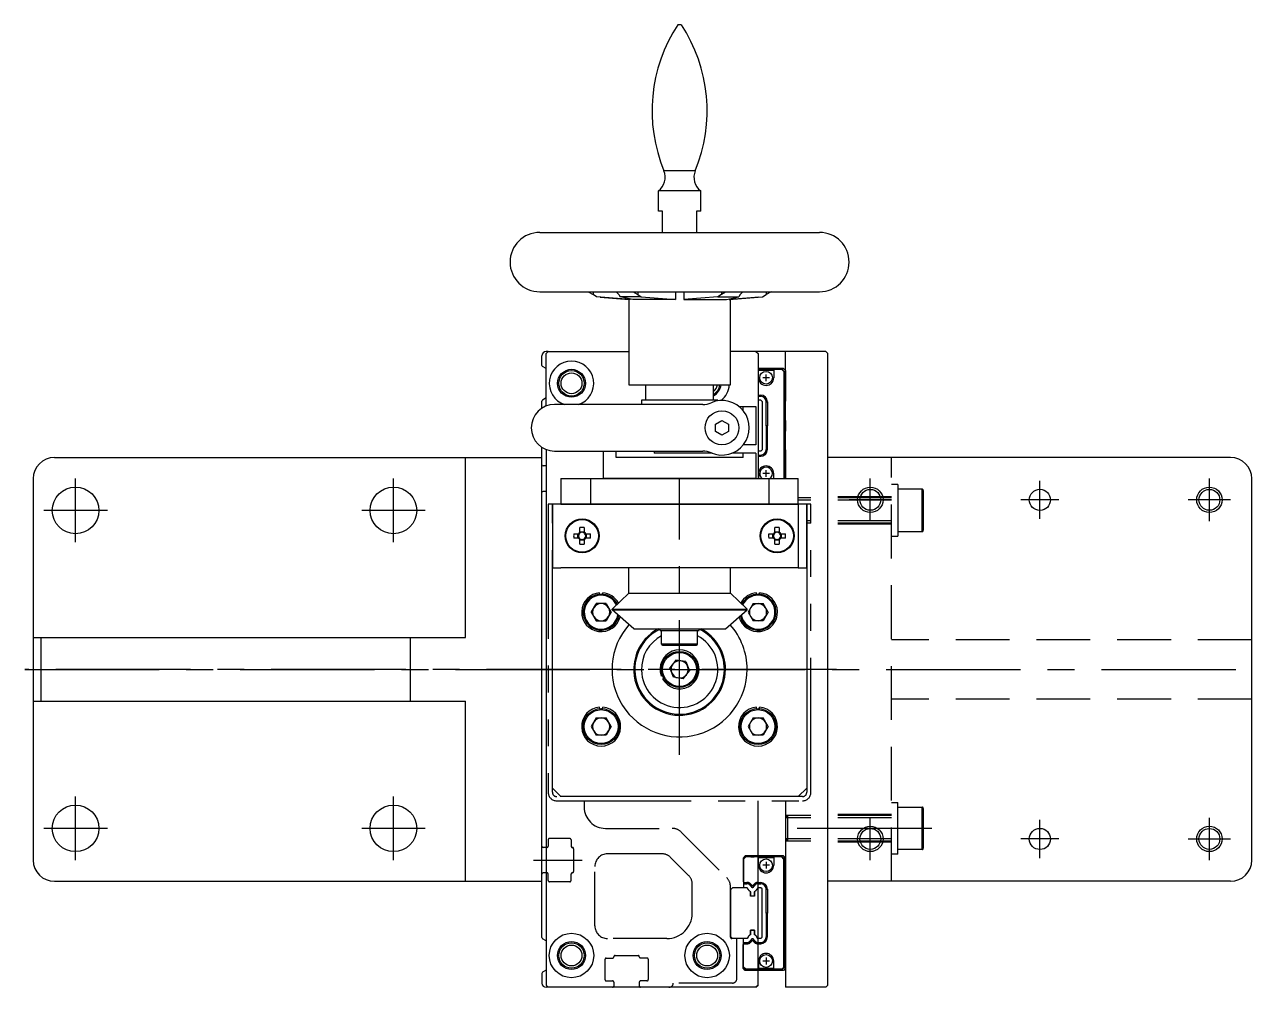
# Model space of a CAD drawing. Extents: x -165 to 419, y -413 to 152.
# Drawn here: x -154.5 to 137, y -75 to 152.1 of the extents above; entities that cross this region are included whole.
import ezdxf

# ---------------------------------------------------------------- set-up
doc = ezdxf.new("R2010")
doc.units = 0
for name, pattern in [('CENTER', [50.8, 31.75, -6.35, 6.35, -6.35]), ('DASHED', [19.05, 12.7, -6.35]), ('HIDDEN', [1.905, 1.27, -0.635]), ('PHANTOM', [63.5, 31.75, -6.35, 6.35, -6.35, 6.35, -6.35])]:
    doc.linetypes.add(name, pattern=pattern)
doc.layers.get('0').update_dxf_attribs({"linetype": 'CONTINUOUS'})
doc.layers.add('CENTER', color=1, linetype='CENTER')

msp = doc.modelspace()

# ---------------------------------------------------------------- linework, layer by layer
at = {"color": 7, "linetype": 'CONTINUOUS'}
for p, q in [((0.41, 152.1), (-0.41, 152.1)), ((3.69, 117.63), (-3.69, 117.63)), ((-5, 108.1), (-5, 112.89)), ((5, 112.89), (-5, 112.89)), ((5, 108.1), (5, 112.89)), ((-4, 108.1), (-5, 108.1)), ((-4, 103.1), (-4, 108.1)), ((5, 108.1), (4, 108.1)), ((4, 108.1), (4, 103.1)), ((-33, 103.1), (33, 103.1)), ((-33, 89.1), (33, 89.1)), ((-21.6, 89.1), (-20.42, 88.41)), ((-20.42, 89.1), (-20.42, 88.41)), ((-19.59, 87.92), (-20.42, 88.41)), ((-11.68, 87.24), (-19.59, 87.92)), ((-18.7, 87.85), (-12, 87.24)), ((-14.94, 89.1), (-14.32, 88.41)), ((-14.32, 88.41), (-14.01, 87.92)), ((-11.06, 87.24), (-14.01, 87.92)), ((-9.03, 87.92), (-14.01, 87.92)), ((-10.52, 88.82), (-9.87, 88.41)), ((-9.87, 89.1), (-9.87, 88.41)), ((-9.87, 88.41), (-9.03, 87.92)), ((-9.03, 87.92), (-1, 87.24)), ((-1, 89.1), (-1, 87.24)), ((1, 89.1), (1, 87.24)), ((9.03, 87.92), (1, 87.24)), ((9.87, 88.41), (9.03, 87.92)), ((9.03, 87.92), (14.01, 87.92)), ((9.87, 89.1), (9.87, 88.41)), ((10.52, 88.82), (9.87, 88.41)), ((11.06, 87.24), (14.01, 87.92)), ((11.68, 87.24), (19.59, 87.92)), ((18.7, 87.85), (12, 87.24)), ((14.32, 88.41), (14.01, 87.92)), ((14.94, 89.1), (14.32, 88.41)), ((19.59, 87.92), (20.42, 88.41)), ((20.42, 89.1), (20.42, 88.41)), ((21.6, 89.1), (20.42, 88.41)), ((-11.68, 87.24), (-12, 87.24)), ((-12, 87.24), (-12, 67.1)), ((-11.68, 87.38), (-11.68, 87.24)), ((-1, 87.24), (-11.06, 87.24)), ((1, 87.24), (11.06, 87.24)), ((11.68, 87.38), (11.68, 87.24)), ((11.68, 87.24), (12, 87.24)), ((12, 67.1), (12, 87.24)), ((-32.5, 71.71), (-32.5, 74)), ((-31, 75), (-31.5, 75)), ((-31.5, 74.5), (-31, 75)), ((-31.5, 62.13), (-31.5, 74.5)), ((-31, 75), (-12, 75)), ((25, 75), (12, 75)), ((18, 75), (18.5, 74.5)), ((34.5, 75), (25, 75)), ((25, 45), (25, 75)), ((34.5, 75), (33, 75)), ((35, 74.5), (34.5, 75)), ((35, 74.5), (34.5, 75)), ((35, -74.5), (35, 74.5)), ((-31.5, 70.96), (-32.35, 71.45)), ((24.5, 71), (18.5, 71)), ((24.2, 70.8), (18.5, 70.8)), ((18.6, 70.75), (18.5, 70.75)), ((18.6, 68.8), (18.6, 70.75)), ((22.2, 70.55), (18.6, 70.55)), ((22.2, 70.75), (22.2, 68.8)), ((24.1, 70.75), (22.2, 70.75)), ((24.6, 70.25), (24.1, 70.75)), ((24.7, 70.3), (24.2, 70.8)), ((25, 70.5), (24.5, 71)), ((24.6, 70.25), (24.6, 45)), ((24.7, 70.3), (24.7, 45)), ((25, 70.5), (25, 63.3)), ((-12, 67.1), (0, 67.1)), ((-8, 63.5), (-8, 67.1)), ((0, 67.1), (12, 67.1)), ((8, 63.5), (8, 67.1)), ((21.2, 68.8), (19.6, 68.8)), ((20.4, 68), (20.4, 69.6)), ((18.51, 64.73), (19.13, 64.73)), ((18.51, 64.43), (19.13, 64.43)), ((19.13, 64.43), (19.13, 64.73)), ((-32.5, 61.61), (-32.5, 63.29)), ((-31.5, 64.04), (-32.35, 63.55)), ((5.46, 62.5), (-29.5, 62.5)), ((9, 63.5), (-9, 63.5)), ((-9, 63.5), (-9, 62.5)), ((9, 63.5), (9, 63.37)), ((9, 63.5), (9, 63.37)), ((14.06, 62), (18, 62)), ((14.97, 61.1), (14.97, 62)), ((18, 62), (18, 53)), ((19.2, 63.5), (18.5, 63.5)), ((19.5, 63.2), (19.2, 63.5)), ((19.5, 63.2), (19.5, 51.8)), ((20.43, 57.5), (20.43, 63.13)), ((20.43, 63.13), (20.73, 63.13)), ((20.73, 63.13), (20.73, 57.5)), ((24.75, 62.9), (25, 63.3)), ((24.75, 62.9), (24.75, 52.1)), ((8.5, 57.87), (10, 58.73)), ((10, 58.73), (11.5, 57.87)), ((25, 58.7), (24.75, 59.1)), ((25, 58.7), (25, 56.3)), ((8.5, 56.13), (8.5, 57.87)), ((10, 55.27), (8.5, 56.13)), ((11.5, 56.13), (10, 55.27)), ((11.5, 57.87), (11.5, 56.13)), ((20.43, 57.5), (20.43, 51.87)), ((20.73, 57.5), (20.43, 57.5)), ((20.73, 51.87), (20.73, 57.5)), ((25, 56.3), (24.75, 55.9)), ((18, 53), (15.05, 53)), ((-147.5, 50), (-32.5, 50)), ((-50.5, 7.5), (-50.5, 50)), ((-32.5, 48.3), (-32.5, 52.39)), ((-32.5, -63.29), (-32.5, 52.39)), ((-31.5, 51.87), (-31.5, -74.5)), ((-29.5, 51.5), (5.46, 51.5)), ((-18, 51.5), (-18, 45)), ((-14.97, 50), (-14.97, 51.5)), ((14.97, 50), (-14.97, 50)), ((-6, 51.5), (-6, 51)), ((7.65, 51), (-6, 51)), ((18, 51), (12.35, 51)), ((14.97, 50), (14.97, 51)), ((14.97, 50), (14.97, 51)), ((18, 51), (18, 45)), ((18, 51), (18, 45)), ((19.2, 51.5), (18.5, 51.5)), ((18.51, 50.57), (19.13, 50.57)), ((18.51, 50.27), (19.13, 50.27)), ((19.13, 50.57), (19.13, 50.27)), ((19.5, 51.8), (19.2, 51.5)), ((20.43, 51.87), (20.73, 51.87)), ((24.75, 52.1), (25, 51.7)), ((25, 51.7), (25, 45)), ((130, 50), (35, 50)), ((-31.5, 48), (-32.2, 48)), ((-31.5, 48), (-32.2, 48)), ((20.4, 45.4), (20.4, 47)), ((-152.5, 45), (-152.5, 7.5)), ((-28, 45), (-21.02, 45)), ((-21.02, 45), (21.02, 45)), ((-21.02, 45), (-21.02, 39)), ((18, 45), (-18, 45)), ((18.6, 46.2), (18.6, 45)), ((21.2, 46.2), (19.6, 46.2)), ((21.02, 45), (28, 45)), ((21.02, 45), (21.02, 39)), ((22.2, 45), (22.2, 46.2)), ((135, -45), (135, 45)), ((-31.5, 42), (-32.2, 42)), ((-31.5, 42), (-32.2, 42)), ((-28, 39), (-30, 39)), ((-28, 39), (-30, 39)), ((-30, 39), (-30, 24)), ((28, 39), (-28, 39)), ((-28, 39), (28, 39)), ((28, 39), (-28, 39)), ((30, 39), (28, 39)), ((30, 39), (28, 39)), ((28, 39), (28, 24)), ((30, 24), (30, 39)), ((-23.51, 32.37), (-23.51, 33.48)), ((-23.51, 32.48), (-22.48, 32.48)), ((-22.48, 33.48), (-22.48, 32.37)), ((22.49, 32.37), (22.49, 33.48)), ((22.49, 32.48), (23.51, 32.48)), ((23.51, 33.48), (23.51, 32.37)), ((-24.98, 32.01), (-23.87, 32.01)), ((-23.87, 30.98), (-24.98, 30.98)), ((-23.98, 30.98), (-23.98, 32.01)), ((-23.51, 29.52), (-23.51, 30.63)), ((-22.48, 30.52), (-23.51, 30.52)), ((-22.48, 30.63), (-22.48, 29.52)), ((-22.13, 32.01), (-21.02, 32.01)), ((-21.02, 30.98), (-22.13, 30.98)), ((-22.02, 32.01), (-22.02, 30.98)), ((21.02, 32.01), (22.13, 32.01)), ((22.13, 30.98), (21.02, 30.98)), ((22.02, 30.98), (22.02, 32.01)), ((22.49, 29.52), (22.49, 30.63)), ((23.51, 30.52), (22.49, 30.52)), ((23.51, 30.63), (23.51, 29.52)), ((23.87, 32.01), (24.98, 32.01)), ((24.98, 30.98), (23.87, 30.98)), ((23.98, 32.01), (23.98, 30.98)), ((-30, 24), (-28, 24)), ((-30, -28), (-30, 24)), ((28, 24), (-28, 24)), ((-12, 18), (-12, 24)), ((12, 18), (12, 24)), ((28, 24), (30, 24)), ((30, 24), (30, -28)), ((-18.83, 17.74), (-18.86, 18.09)), ((-18.17, 17.74), (-18.14, 18.09)), ((-15.92, 14.21), (-12, 18)), ((-12, 18), (12, 18)), ((15.93, 14.21), (12, 18)), ((18.17, 17.74), (18.14, 18.09)), ((18.83, 17.74), (18.86, 18.09)), ((-20.86, 13.5), (-19.68, 15.54)), ((-17.32, 15.54), (-19.68, 15.54)), ((-17.32, 15.54), (-16.14, 13.5)), ((17.32, 15.54), (16.14, 13.5)), ((17.32, 15.54), (19.68, 15.54)), ((20.86, 13.5), (19.68, 15.54)), ((-20.86, 13.5), (-19.68, 11.46)), ((-16.14, 13.5), (-17.32, 11.46)), ((-15.92, 14.07), (-15.92, 14.21)), ((-15.92, 14.21), (15.93, 14.21)), ((-10.82, 9.56), (-15.92, 14.07)), ((-15.92, 14.07), (15.93, 14.07)), ((10.82, 9.56), (15.93, 14.07)), ((15.93, 14.07), (15.93, 14.21)), ((16.14, 13.5), (17.32, 11.46)), ((20.86, 13.5), (19.68, 11.46)), ((-19.68, 11.46), (-17.32, 11.46)), ((-10.82, 9.56), (10.82, 9.56)), ((-4.6, 9.21), (-4.6, 9.55)), ((-4.6, 9.2), (4.6, 9.2)), ((-4.25, 5.95), (-4.25, 9.2)), ((4.25, 5.95), (4.25, 9.2)), ((4.6, 9.2), (4.6, 9.56)), ((19.68, 11.46), (17.32, 11.46)), ((-152.5, 7.5), (-150.67, 7.5)), ((-152.5, 7.5), (-152.5, -7.5)), ((-150.67, 7.5), (-150.67, -7.5)), ((-150.67, 7.5), (-63.52, 7.5)), ((-63.52, -7.5), (-63.52, 7.5)), ((-63.52, 7.5), (-50.5, 7.5)), ((4.25, 5.95), (-4.25, 5.95)), ((-4, 5.7), (4, 5.7)), ((-0.88, 2.19), (-2.33, 0.33)), ((-1.45, -1.86), (-2.33, 0.33)), ((1.45, 1.86), (-0.88, 2.19)), ((1.45, 1.86), (2.33, -0.33)), ((-4, -1.44), (-4.33, -1.56)), ((-3.72, -2.05), (-4.03, -2.22)), ((0.88, -2.19), (-1.45, -1.86)), ((0.88, -2.19), (2.33, -0.33)), ((-152.5, -7.5), (-150.67, -7.5)), ((-152.5, -7.5), (-152.5, -45)), ((-150.67, -7.5), (-63.52, -7.5)), ((-63.52, -7.5), (-50.5, -7.5)), ((-50.5, -50), (-50.5, -7.5)), ((-19.68, -11.46), (-20.86, -13.5)), ((-19.68, -11.46), (-17.32, -11.46)), ((-18.83, -9.26), (-18.86, -8.91)), ((-18.17, -9.26), (-18.14, -8.91)), ((-16.14, -13.5), (-17.32, -11.46)), ((17.32, -11.46), (16.14, -13.5)), ((17.32, -11.46), (19.68, -11.46)), ((18.17, -9.26), (18.14, -8.91)), ((18.83, -9.26), (18.86, -8.91)), ((20.86, -13.5), (19.68, -11.46)), ((-20.86, -13.5), (-19.68, -15.54)), ((-16.14, -13.5), (-17.32, -15.54)), ((16.14, -13.5), (17.32, -15.54)), ((20.86, -13.5), (19.68, -15.54)), ((-17.32, -15.54), (-19.68, -15.54)), ((19.68, -15.54), (17.32, -15.54)), ((-28, -30), (-30, -28)), ((30, -28), (28, -30)), ((28, -30), (-28, -30)), ((18.5, -74.5), (18.5, -31)), ((25, -31), (25, -75)), ((-31.5, -42), (-32.2, -42)), ((24.5, -44), (18.5, -44)), ((24.2, -44.2), (18.5, -44.2)), ((18.6, -44.25), (18.5, -44.25)), ((18.6, -46.2), (18.6, -44.25)), ((22.2, -44.45), (18.6, -44.45)), ((21.2, -46.2), (19.6, -46.2)), ((20.4, -45.4), (20.4, -47)), ((22.2, -44.25), (22.2, -46.2)), ((24.1, -44.25), (22.2, -44.25)), ((24.6, -44.75), (24.1, -44.25)), ((24.7, -44.7), (24.2, -44.2)), ((25, -44.5), (24.5, -44)), ((24.6, -70.25), (24.6, -44.75)), ((24.7, -70.3), (24.7, -44.7)), ((25, -51.7), (25, -44.5)), ((-31.5, -48), (-32.2, -48)), ((-147.5, -50), (-32.5, -50)), ((19.2, -51.5), (18.5, -51.5)), ((18.51, -50.27), (18.51, -50.57)), ((18.51, -50.27), (19.13, -50.27)), ((18.51, -50.57), (19.13, -50.57)), ((19.13, -50.57), (19.13, -50.27)), ((19.5, -51.8), (19.2, -51.5)), ((19.5, -63.2), (19.5, -51.8)), ((20.43, -51.87), (20.73, -51.87)), ((20.43, -57.5), (20.43, -51.87)), ((20.73, -51.87), (20.73, -57.5)), ((24.75, -52.1), (25, -51.7)), ((24.75, -62.9), (24.75, -52.1)), ((130, -50), (35, -50)), ((20.73, -57.5), (20.43, -57.5)), ((20.43, -57.5), (20.43, -63.13)), ((20.73, -63.13), (20.73, -57.5)), ((25, -56.3), (24.75, -55.9)), ((25, -58.7), (25, -56.3)), ((25, -58.7), (24.75, -59.1)), ((-31.5, -64.04), (-32.35, -63.55)), ((19.2, -63.5), (18.5, -63.5)), ((19.5, -63.2), (19.2, -63.5)), ((20.43, -63.13), (20.73, -63.13)), ((24.75, -62.9), (25, -63.3)), ((25, -70.5), (25, -63.3)), ((18.51, -64.73), (18.51, -64.43)), ((18.51, -64.43), (19.13, -64.43)), ((18.51, -64.73), (19.13, -64.73)), ((19.13, -64.43), (19.13, -64.73)), ((18.6, -68.8), (18.6, -70.75)), ((21.2, -68.8), (19.6, -68.8)), ((20.4, -68), (20.4, -69.6)), ((22.2, -70.75), (22.2, -68.8)), ((-32.5, -71.71), (-32.5, -74)), ((-31.5, -70.96), (-32.35, -71.45)), ((18.6, -70.75), (18.5, -70.75)), ((24.2, -70.8), (18.5, -70.8)), ((24.5, -71), (18.5, -71)), ((22.2, -70.55), (18.6, -70.55)), ((24.1, -70.75), (22.2, -70.75)), ((24.6, -70.25), (24.1, -70.75)), ((24.7, -70.3), (24.2, -70.8)), ((25, -70.5), (24.5, -71)), ((-31.5, -74.5), (-31, -75)), ((-31, -75), (-31.5, -75)), ((18, -75), (-31, -75)), ((18, -75), (18.5, -74.5)), ((18.5, -74.5), (18, -75)), ((34.5, -75), (25, -75)), ((33, -75), (25, -75)), ((34.5, -75), (33, -75)), ((35, -74.5), (34.5, -75)), ((35, -74.5), (34.5, -75))]:
    msp.add_line(p, q, dxfattribs=at)
for p, q in [((18.5, 74.5), (18.5, 45)), ((33, 75), (25, 75))]:
    msp.add_line(p, q)
at = {"color": 3, "linetype": 'DASHED'}
for p, q in [((50, -50), (50, 50)), ((51.5, 43.61), (50, 43.61)), ((51.5, 43.61), (51.5, 31.41)), ((57.2, 42.51), (51.5, 42.51)), ((57.2, 37.96), (57.2, 42.51)), ((57.5, 42.21), (57.5, 37.94)), ((-30, 39), (-31, 39)), ((-30, 39), (-31, 39)), ((50, 40.5), (28, 40.5)), ((50, 39.96), (28, 39.96)), ((31, 39), (30, 39)), ((50, 40.75), (35, 40.75)), ((57.2, 32.51), (57.2, 37.96)), ((57.5, 37.94), (57.5, 32.81)), ((50, 35.04), (30, 35.04)), ((50, 34.5), (30, 34.5)), ((50, 34.25), (35, 34.25)), ((51.5, 32.51), (57.2, 32.51)), ((50, 31.41), (51.5, 31.41)), ((135, 7), (50, 7)), ((135, -7), (50, -7)), ((-22.5, -31), (-22.5, -32.5)), ((50, -31.4), (51.5, -31.4)), ((51.5, -43.6), (51.5, -31.4)), ((25.54, -34.5), (25, -35.04)), ((50, -34.5), (25, -34.5)), ((25.54, -40.5), (25.54, -34.5)), ((50, -34.25), (35, -34.25)), ((51.5, -32.5), (57.2, -32.5)), ((57.2, -42.5), (57.2, -32.5)), ((57.5, -32.8), (57.5, -42.2)), ((-17.5, -37.5), (-1.74, -37.5)), ((50, -35.04), (25, -35.04)), ((-31, -40.2), (-31, -41.7)), ((-25.9, -39.9), (-30.7, -39.9)), ((-25.6, -40.2), (-25.6, -41.7)), ((0.38, -38.38), (11.12, -49.12)), ((25, -39.96), (25.54, -40.5)), ((50, -39.96), (25, -39.96)), ((50, -40.5), (25, -40.5)), ((50, -40.75), (35, -40.75)), ((-31.3, -42), (-31.5, -42)), ((-25, -42.3), (-25, -47.7)), ((-4.23, -43.5), (-17, -43.5)), ((51.5, -43.6), (50, -43.6)), ((57.2, -42.5), (51.5, -42.5)), ((-20, -60.5), (-20, -46.5)), ((2.12, -48.61), (-2.11, -44.38)), ((15.5, -44), (15, -44.5)), ((15, -44.5), (15, -50)), ((15.6, -44.2), (15.1, -44.7)), ((15.6, -44.25), (15.1, -44.75)), ((15.1, -44.7), (15.1, -44.75)), ((15.1, -44.75), (15.1, -50.27)), ((18.5, -44), (15.5, -44)), ((16.8, -44.2), (15.6, -44.2)), ((18.5, -44.25), (15.6, -44.25)), ((16.8, -44.2), (16.8, -44.25)), ((16.8, -44.2), (17.6, -44.2)), ((18.5, -44.2), (17.6, -44.2)), ((17.6, -44.2), (17.6, -44.25)), ((-31.3, -48), (-31.5, -48)), ((-31, -49.8), (-31, -48.3)), ((-25.6, -49.8), (-25.6, -48.3)), ((-25.9, -50.1), (-30.7, -50.1)), ((3, -57.5), (3, -50.73)), ((12, -63.2), (12, -51.24)), ((12.5, -51.5), (12, -52)), ((12, -52), (12, -63)), ((15.94, -51.5), (12.5, -51.5)), ((15, -50), (15.1, -50.22)), ((15.1, -50.27), (15.1, -50.57)), ((15.1, -50.27), (15.89, -50.27)), ((15.1, -50.57), (15.1, -51.5)), ((15.1, -50.57), (15.89, -50.57)), ((15.89, -50.27), (15.89, -50.57)), ((16.15, -51.87), (15.94, -51.5)), ((16.7, -53.5), (16.7, -52.39)), ((16.7, -52.47), (16.75, -52.49)), ((17.02, -50.92), (16.76, -51.07)), ((16.76, -51.07), (16.85, -51.23)), ((17.11, -51.08), (16.85, -51.23)), ((17.02, -50.92), (17.11, -51.08)), ((17.11, -51.08), (17.12, -51.09)), ((17.11, -51.08), (17.11, -51.08)), ((17.12, -51.09), (17.11, -51.08)), ((17.38, -50.92), (17.29, -51.08)), ((17.29, -51.08), (17.55, -51.23)), ((17.29, -51.08), (17.29, -51.08)), ((17.38, -50.92), (17.64, -51.07)), ((17.55, -51.23), (17.64, -51.07)), ((17.7, -52.47), (17.65, -52.49)), ((17.7, -52.39), (17.7, -53.5)), ((18.46, -51.5), (18.25, -51.87)), ((18.5, -51.5), (18.46, -51.5)), ((17.7, -53.5), (16.7, -53.5)), ((16.75, -52.49), (16.75, -53.45)), ((16.75, -53.45), (17.65, -53.45)), ((17.65, -53.45), (17.65, -52.49)), ((-3, -63.5), (-17, -63.5)), ((12.5, -63.5), (12, -63)), ((13.5, -63.5), (12.3, -63.5)), ((15.94, -63.5), (12.5, -63.5)), ((13.5, -73), (13.5, -63.5)), ((13.5, -73), (13.5, -63.5)), ((15.1, -64.43), (15.1, -63.5)), ((16.15, -63.13), (15.94, -63.5)), ((17.7, -61.5), (16.7, -61.5)), ((16.7, -61.5), (16.7, -62.61)), ((16.7, -62.53), (16.75, -62.51)), ((16.75, -61.55), (17.65, -61.55)), ((16.75, -62.51), (16.75, -61.55)), ((16.76, -63.93), (16.85, -63.77)), ((17.02, -64.08), (16.76, -63.93)), ((17.11, -63.92), (16.85, -63.77)), ((17.02, -64.08), (17.11, -63.92)), ((17.11, -63.92), (17.12, -63.91)), ((17.12, -63.91), (17.11, -63.92)), ((17.11, -63.92), (17.11, -63.92)), ((17.29, -63.92), (17.55, -63.77)), ((17.38, -64.08), (17.29, -63.92)), ((17.29, -63.92), (17.29, -63.92)), ((17.38, -64.08), (17.64, -63.93)), ((17.55, -63.77), (17.64, -63.93)), ((17.65, -61.55), (17.65, -62.51)), ((17.7, -62.53), (17.65, -62.51)), ((17.7, -62.61), (17.7, -61.5)), ((18.46, -63.5), (18.25, -63.13)), ((18.5, -63.5), (18.46, -63.5)), ((15, -65), (15.1, -64.78)), ((15, -70.5), (15, -65)), ((15.1, -64.73), (15.1, -64.43)), ((15.1, -64.43), (15.89, -64.43)), ((15.1, -70.25), (15.1, -64.73)), ((15.1, -64.73), (15.89, -64.73)), ((15.89, -64.73), (15.89, -64.43)), ((-17.6, -68.4), (-17.6, -73.2)), ((-17.3, -68.1), (-15.8, -68.1)), ((-15.2, -67.5), (-9.8, -67.5)), ((-7.7, -68.1), (-9.2, -68.1)), ((-7.4, -68.4), (-7.4, -73.2)), ((15.5, -71), (15, -70.5)), ((15.1, -70.3), (15.1, -70.25)), ((15.6, -70.75), (15.1, -70.25)), ((15.6, -70.8), (15.1, -70.3)), ((18.5, -71), (15.5, -71)), ((18.5, -70.75), (15.6, -70.75)), ((16.8, -70.8), (15.6, -70.8)), ((16.8, -70.8), (16.8, -70.75)), ((16.8, -70.8), (17.6, -70.8)), ((17.6, -70.8), (17.6, -70.75)), ((18.5, -70.8), (17.6, -70.8)), ((-15.8, -75), (-31, -75)), ((-17.3, -73.5), (-15.8, -73.5)), ((-15.5, -73.8), (-15.5, -74.7)), ((-9.5, -73.8), (-9.5, -74.7)), ((-7.7, -73.5), (-9.2, -73.5)), ((-2.5, -75), (-9.2, -75)), ((12.5, -74), (-1.5, -74))]:
    msp.add_line(p, q, dxfattribs=at)
at = {"color": 3, "linetype": 'PHANTOM'}
for p, q in [((-30, 39), (-31, 39)), ((-30, 39), (-31, 39)), ((-31, 39), (-31, -29)), ((-30, -29), (-30, 39)), ((31, 39), (30, 39)), ((30, 39), (30, -29)), ((31, -29), (31, 39)), ((29, -30), (-29, -30)), ((-29, -31), (29, -31))]:
    msp.add_line(p, q, dxfattribs=at)
at = {"color": 7, "linetype": 'HIDDEN'}
for p, q in [((30, 39), (-30, 39)), ((-21.25, 39), (-15.8, 39)), ((-15.75, 39), (-21.2, 39)), ((-16.4, 39), (-20.6, 39)), ((-16.4, 39), (-20.6, 39)), ((-20.6, 39), (-16.4, 39)), ((-20.6, 39), (-16.4, 39)), ((15.75, 39), (21.2, 39)), ((21.25, 39), (15.8, 39)), ((20.6, 39), (16.4, 39)), ((20.6, 39), (16.4, 39)), ((16.4, 39), (20.6, 39)), ((16.4, 39), (20.6, 39))]:
    msp.add_line(p, q, dxfattribs=at)
at = {"color": 3, "linetype": 'DASHED', "flags": 128}
for points in [[(-30, 39), (-30, 39)], [(30, 39), (30, 39)]]:
    msp.add_lwpolyline(points, dxfattribs=at)
at = {"color": 7}
for points in [[(-28, 45, 0), (-28, 44.9, 0), (-28, 44.81, 0), (-28, 44.71, 0), (-28, 44.62, 0), (-28, 44.52, 0), (-28, 44.43, 0), (-28, 44.33, 0), (-28, 44.24, 0), (-28, 44.14, 0), (-28, 44.05, 0), (-28, 43.95, 0), (-28, 43.86, 0), (-28, 43.76, 0), (-28, 43.67, 0), (-28, 43.57, 0), (-28, 43.48, 0), (-28, 43.38, 0), (-28, 43.29, 0), (-28, 43.19, 0), (-28, 43.09, 0), (-28, 43, 0), (-28, 42.9, 0), (-28, 42.81, 0), (-28, 42.71, 0), (-28, 42.62, 0), (-28, 42.52, 0), (-28, 42.43, 0), (-28, 42.33, 0), (-28, 42.24, 0), (-28, 42.14, 0), (-28, 42.05, 0), (-28, 41.95, 0), (-28, 41.86, 0), (-28, 41.76, 0), (-28, 41.67, 0), (-28, 41.57, 0), (-28, 41.48, 0), (-28, 41.38, 0), (-28, 41.29, 0), (-28, 41.19, 0), (-28, 41.09, 0), (-28, 41, 0), (-28, 40.9, 0), (-28, 40.81, 0), (-28, 40.71, 0), (-28, 40.62, 0), (-28, 40.52, 0), (-28, 40.43, 0), (-28, 40.33, 0), (-28, 40.24, 0), (-28, 40.14, 0), (-28, 40.05, 0), (-28, 39.95, 0), (-28, 39.86, 0), (-28, 39.76, 0), (-28, 39.67, 0), (-28, 39.57, 0), (-28, 39.48, 0), (-28, 39.38, 0), (-28, 39.29, 0), (-28, 39.19, 0), (-28, 39.09, 0), (-28, 39, 0)], [(28, 39, 0), (28, 39.09, 0), (28, 39.19, 0), (28, 39.29, 0), (28, 39.38, 0), (28, 39.48, 0), (28, 39.57, 0), (28, 39.67, 0), (28, 39.76, 0), (28, 39.86, 0), (28, 39.95, 0), (28, 40.05, 0), (28, 40.14, 0), (28, 40.24, 0), (28, 40.33, 0), (28, 40.43, 0), (28, 40.52, 0), (28, 40.62, 0), (28, 40.71, 0), (28, 40.81, 0), (28, 40.9, 0), (28, 41, 0), (28, 41.09, 0), (28, 41.19, 0), (28, 41.29, 0), (28, 41.38, 0), (28, 41.48, 0), (28, 41.57, 0), (28, 41.67, 0), (28, 41.76, 0), (28, 41.86, 0), (28, 41.95, 0), (28, 42.05, 0), (28, 42.14, 0), (28, 42.24, 0), (28, 42.33, 0), (28, 42.43, 0), (28, 42.52, 0), (28, 42.62, 0), (28, 42.71, 0), (28, 42.81, 0), (28, 42.9, 0), (28, 43, 0), (28, 43.09, 0), (28, 43.19, 0), (28, 43.29, 0), (28, 43.38, 0), (28, 43.48, 0), (28, 43.57, 0), (28, 43.67, 0), (28, 43.76, 0), (28, 43.86, 0), (28, 43.95, 0), (28, 44.05, 0), (28, 44.14, 0), (28, 44.24, 0), (28, 44.33, 0), (28, 44.43, 0), (28, 44.52, 0), (28, 44.62, 0), (28, 44.71, 0), (28, 44.81, 0), (28, 44.9, 0), (28, 45, 0)]]:
    msp.add_polyline3d(points, dxfattribs=at)
at = {"color": 7, "linetype": 'CONTINUOUS'}
for centre, radius in [((-25.5, 67.5), 3.3), ((20.4, 68.8), 1.5), ((-25.5, 67.5), 2.46), ((10, 57), 4), ((-142.5, 37.5), 5.5), ((-67.5, 37.5), 5.5), ((45, 40), 2.46), ((85, 40), 2.5), ((125, 40), 2.46), ((-23, 31.5), 4), ((-23, 31.5), 3.85), ((23, 31.5), 4), ((23, 31.5), 3.85), ((0, 0), 4.25), ((0, 0), 4), ((-18.5, -13.5), 4.25), ((-18.5, -13.5), 4), ((18.5, -13.5), 4.25), ((18.5, -13.5), 4), ((-142.5, -37.5), 5.5), ((-67.5, -37.5), 5.5), ((45, -40), 2.46), ((85, -40), 2.5), ((125, -40), 2.46), ((20.4, -46.2), 1.5), ((-25.5, -67.5), 5.25), ((6.5, -67.5), 5.25), ((-25.5, -67.5), 3.3), ((-25.5, -67.5), 2.46), ((6.5, -67.5), 3.3), ((6.5, -67.5), 2.46), ((20.4, -68.8), 1.5)]:
    msp.add_circle(centre, radius, dxfattribs=at)
at = {"color": 3, "linetype": 'CONTINUOUS'}
for centre in [(-25.5, 67.5), (45, 40), (125, 40), (45, -40), (125, -40), (-25.5, -67.5), (6.5, -67.5)]:
    msp.add_circle(centre, 3, dxfattribs=at)
at = {"color": 7, "linetype": 'CONTINUOUS'}
for centre, radius, start, end in [((30.5, 131.77), 37, 146.6714, 202.4708), ((-30.5, 131.77), 37, 337.5292, 33.3286), ((-7.39, 116.1), 4, 306.6383, 22.4708), ((7.39, 116.1), 4, 157.5292, 233.3617), ((-33, 96.1), 7, 90, 270), ((33, 96.1), 7, 270, 90), ((-9.55, 90.19), 1.68, 220.462, 234.7696), ((9.55, 90.19), 1.68, 305.2304, 319.538), ((-31.5, 74), 1, 90, 180), ((-32.2, 71.71), 0.3, 180, 240), ((-25.5, 67.5), 5.25, 287.9258, 252.0742), ((6.5, 67.5), 2.46, 307.5988, 350.6343), ((6.5, 67.5), 3.3, 297.0357, 353.0364), ((6.5, 67.5), 5.25, 309.3642, 355.6294), ((20.4, 68.8), 1.8, 180, 0), ((19.13, 63.13), 1.6, 0.0008, 89.9992), ((19.13, 63.13), 1.3, 0, 90), ((-29.5, 57), 5.5, 90, 270), ((-32.2, 63.29), 0.3, 120, 180), ((5.46, 67.5), 5, 270, 293.3659), ((10, 57), 6.44, 246.6341, 113.3659), ((-147.5, 45), 5, 90, 180), ((5.46, 46.5), 5, 66.6341, 90), ((19.13, 51.87), 1.3, 270, 0), ((19.13, 51.87), 1.6, 270.0008, 359.9992), ((130, 45), 5, 0, 90), ((-32.2, 48.3), 0.3, 180, 270), ((-32.2, 48.3), 0.3, 180, 270), ((20.4, 46.2), 1.8, 0, 180), ((20.4, 46.2), 1.5, 306.8699, 233.1301), ((-32.2, 41.7), 0.3, 90, 180), ((-32.2, 41.7), 0.3, 90, 180), ((-23, 31.5), 1.01, 120.6869, 149.3131), ((-23, 31.5), 0.851, 127.2411, 142.7589), ((-23, 19.11), 14.38, 87.9477, 92.0523), ((-23, 31.5), 0.851, 52.7589, 127.2411), ((-23, 31.5), 1.01, 30.6869, 59.3131), ((-23, 31.5), 0.851, 37.2411, 52.7589), ((23, 31.5), 1.01, 120.6869, 149.3131), ((23, 31.5), 0.851, 127.2411, 142.7589), ((23, 19.11), 14.38, 87.9477, 92.0523), ((23, 31.5), 0.851, 52.7589, 127.2411), ((23, 31.5), 1.01, 30.6869, 59.3131), ((23, 31.5), 0.851, 37.2411, 52.7589), ((-10.61, 31.5), 14.38, 177.9477, 182.0523), ((-23, 31.5), 1.01, 210.6869, 239.3131), ((-23, 31.5), 0.851, 142.7589, 217.2411), ((-23, 31.5), 0.851, 217.2411, 232.7589), ((-23, 31.5), 0.851, 232.7589, 307.2411), ((-23, 43.89), 14.38, 267.9477, 272.0523), ((-23, 31.5), 1.01, 300.6869, 329.3131), ((-23, 31.5), 0.851, 307.2411, 322.7589), ((-23, 31.5), 0.851, 322.7589, 37.2411), ((-35.39, 31.5), 14.38, 357.9477, 2.0523), ((35.39, 31.5), 14.38, 177.9477, 182.0523), ((23, 31.5), 1.01, 210.6869, 239.3131), ((23, 31.5), 0.851, 142.7589, 217.2411), ((23, 31.5), 0.851, 217.2411, 232.7589), ((23, 31.5), 0.851, 232.7589, 307.2411), ((23, 43.89), 14.38, 267.9477, 272.0523), ((23, 31.5), 1.01, 300.6869, 329.3131), ((23, 31.5), 0.851, 307.2411, 322.7589), ((23, 31.5), 0.851, 322.7589, 37.2411), ((10.61, 31.5), 14.38, 357.9477, 2.0523), ((-18.5, 13.5), 4.6, 94.5, 346.1551), ((-18.5, 13.5), 4.25, 90, 348.6473), ((-18.5, 13.5), 4, 90, 350.7477), ((-18.5, 13.5), 4.25, 26.4965, 90), ((-18.5, 13.5), 4, 25.3635, 90), ((-18.5, 13.5), 4.6, 27.8663, 85.5), ((18.5, 13.5), 4.6, 193.8449, 85.5), ((18.5, 13.5), 4.25, 191.3527, 90), ((18.5, 13.5), 4.6, 94.5, 152.1337), ((18.5, 13.5), 4, 189.2523, 90), ((18.5, 13.5), 4.25, 90, 153.5035), ((18.5, 13.5), 4, 90, 154.6365), ((-18.5, 13.5), 2.04, 90, 150), ((-18.5, 13.5), 2.04, 30, 90), ((18.5, 13.5), 2.04, 90, 150), ((18.5, 13.5), 2.04, 30, 90), ((-18.5, 13.5), 2.04, 150, 210), ((-18.5, 13.5), 2.04, 210, 270), ((-18.5, 13.5), 2.04, 270, 330), ((-18.5, 13.5), 2.04, 330, 30), ((18.5, 13.5), 2.04, 150, 210), ((18.5, 13.5), 2.04, 210, 270), ((18.5, 13.5), 2.04, 270, 330), ((18.5, 13.5), 2.04, 330, 30), ((0, 0), 15.93, 138.5389, 0), ((0, 0), 10.82, 117.9305, 0), ((0, 0), 10.57, 115.7937, 0), ((0, 0), 10.57, 0, 64.2063), ((0, 0), 10.82, 0, 62.0695), ((0, 0), 15.93, 0, 41.4611), ((0, 0), 9, 118.1786, 181.3417), ((0, 0), 9, 181.3417, 61.8214), ((-4, 5.95), 0.25, 180, 270), ((4, 5.95), 0.25, 270, 0), ((0, 0), 4.6, 208.8468, 199.8468), ((0, 0), 2.04, 141.9686, 201.9686), ((0, 0), 2.04, 81.9686, 141.9686), ((0, 0), 2.04, 21.9686, 81.9686), ((0, 0), 2.04, 321.9686, 21.9686), ((0, 0), 2.04, 201.9686, 261.9686), ((0, 0), 2.04, 261.9686, 321.9686), ((-18.5, -13.5), 4.6, 94.5, 85.5), ((-18.5, -13.5), 2.04, 90, 150), ((-18.5, -13.5), 2.04, 30, 90), ((18.5, -13.5), 4.6, 94.5, 85.5), ((18.5, -13.5), 2.04, 90, 150), ((18.5, -13.5), 2.04, 30, 90), ((-18.5, -13.5), 2.04, 150, 210), ((-18.5, -13.5), 2.04, 210, 270), ((-18.5, -13.5), 2.04, 270, 330), ((-18.5, -13.5), 2.04, 330, 30), ((18.5, -13.5), 2.04, 150, 210), ((18.5, -13.5), 2.04, 210, 270), ((18.5, -13.5), 2.04, 270, 330), ((18.5, -13.5), 2.04, 330, 30), ((-32.2, -41.7), 0.3, 180, 270), ((-147.5, -45), 5, 180, 270), ((20.4, -46.2), 1.8, 180, 360), ((130, -45), 5, 270, 0), ((-32.2, -48.3), 0.3, 90, 180), ((18.51, -51.57), 1.3, 90, 90.2346), ((18.51, -51.57), 1, 90, 90.3049), ((19.13, -51.87), 1.6, 0.0008, 89.9992), ((19.13, -51.87), 1.3, 360, 90), ((-32.2, -63.29), 0.3, 180, 240), ((19.13, -63.13), 1.3, 270, 360), ((19.13, -63.13), 1.6, 270.0008, 359.9992), ((18.51, -63.43), 1, 269.6951, 270), ((18.51, -63.43), 1.3, 269.7654, 270), ((20.4, -68.8), 1.8, 360, 180), ((-32.2, -71.71), 0.3, 120, 180), ((-31.5, -74), 1, 180, 270)]:
    msp.add_arc(centre, radius, start, end, dxfattribs=at)
at = {"color": 3, "linetype": 'CONTINUOUS'}
msp.add_arc((6.5, 67.5), 3, 300, 352.3361, dxfattribs=at)
at = {"color": 3, "linetype": 'DASHED'}
for centre, radius, start, end in [((57.2, 42.21), 0.3, 0, 90), ((57.2, 32.81), 0.3, 270, 0), ((-17.5, -32.5), 5, 180, 270), ((57.2, -32.8), 0.3, 0, 90), ((-1.74, -40.5), 3, 45, 90), ((-30.7, -40.2), 0.3, 90, 180), ((-25.9, -40.2), 0.3, 0, 90), ((-31.3, -41.7), 0.3, 270, 0), ((-25.3, -41.7), 0.3, 180, 270), ((-25.3, -42.3), 0.3, 0, 90), ((-17, -46.5), 3, 90, 180), ((-4.23, -46.5), 3, 45, 90), ((57.2, -42.2), 0.3, 270, 0), ((-31.3, -48.3), 0.3, 0, 90), ((-25.3, -48.3), 0.3, 90, 180), ((-25.3, -47.7), 0.3, 270, 0), ((0, -50.73), 3, 0, 45), ((9, -51.24), 3, 0, 45), ((-30.7, -49.8), 0.3, 180, 270), ((-25.9, -49.8), 0.3, 270, 0), ((15.89, -51.57), 1.3, 30, 90), ((15.89, -51.57), 1, 30, 90), ((17.29, -51.21), 1.32, 210, 243.402), ((17.2, -51.03), 0.4, 210, 330), ((18.51, -51.57), 1.3, 90.2346, 150), ((18.51, -51.57), 1, 90.3049, 150), ((17.11, -51.21), 1.32, 296.598, 330), ((-3, -57.5), 6, 270, 0), ((-17, -60.5), 3, 180, 270), ((12.3, -63.2), 0.3, 180, 270), ((15.89, -63.43), 1, 270, 330), ((15.89, -63.43), 1.3, 270, 330), ((17.29, -63.79), 1.32, 116.598, 150), ((17.2, -63.97), 0.4, 30, 150), ((18.51, -63.43), 1.3, 210, 269.7654), ((18.51, -63.43), 1, 210, 269.6951), ((17.11, -63.79), 1.32, 30, 63.402), ((-17.3, -68.4), 0.3, 90, 180), ((-15.8, -67.8), 0.3, 270, 0), ((-15.2, -67.8), 0.3, 90, 180), ((-9.8, -67.8), 0.3, 0, 90), ((-9.2, -67.8), 0.3, 180, 270), ((-7.7, -68.4), 0.3, 0, 90), ((-17.3, -73.2), 0.3, 180, 270), ((-15.8, -73.8), 0.3, 0, 90), ((-15.8, -74.7), 0.3, 270, 0), ((-9.2, -73.8), 0.3, 90, 180), ((-9.2, -74.7), 0.3, 180, 270), ((-7.7, -73.2), 0.3, 270, 0), ((-2.5, -74), 1, 270, 0), ((12.5, -73), 1, 270, 360), ((12.5, -73), 1, 270, 0)]:
    msp.add_arc(centre, radius, start, end, dxfattribs=at)
at = {"color": 3, "linetype": 'PHANTOM'}
for centre, radius, start, end in [((-29, -29), 2, 180, 270), ((-29, -29), 1, 180, 270), ((29, -29), 1, 270, 0), ((29, -29), 2, 270, 0)]:
    msp.add_arc(centre, radius, start, end, dxfattribs=at)
at = {"layer": 'CENTER', "color": 1, "linetype": 'CENTER'}
for p, q in [((-142.5, 30), (-142.5, 45)), ((-67.5, 30), (-67.5, 45)), ((0, -20.12), (0, 45)), ((45, 35), (45, 45)), ((85, 35.5), (85, 44.5)), ((125, 35), (125, 45)), ((50, 40), (40, 40)), ((89.5, 40), (80.5, 40)), ((130, 40), (120, 40)), ((-135, 37.5), (-150, 37.5)), ((-60, 37.5), (-75, 37.5)), ((-154.5, 0), (137, 0)), ((37, 0), (-154.5, 0)), ((-142.5, -45), (-142.5, -30)), ((-67.5, -45), (-67.5, -30)), ((-135, -37.5), (-150, -37.5)), ((-60, -37.5), (-75, -37.5)), ((59.5, -37.5), (23, -37.5)), ((45, -45), (45, -35)), ((85, -44.5), (85, -35.5)), ((125, -45), (125, -35)), ((50, -40), (40, -40)), ((89.5, -40), (80.5, -40)), ((120, -40), (130, -40)), ((-34.5, -45), (-23, -45))]:
    msp.add_line(p, q, dxfattribs=at)

doc.saveas('drawing.dxf')
